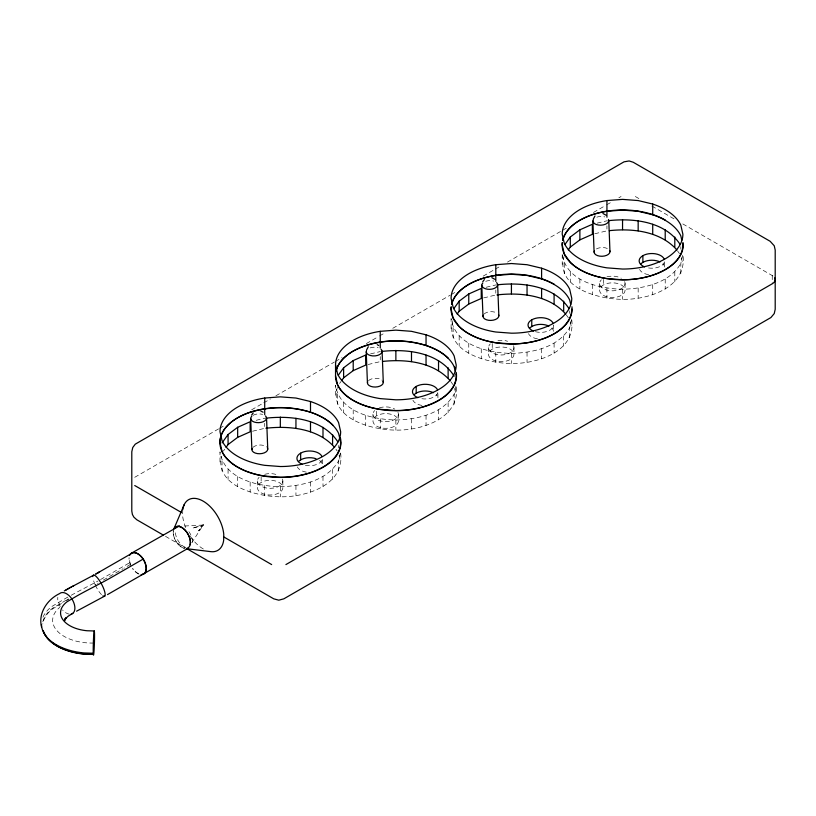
<?xml version="1.0" encoding="UTF-8"?>
<svg xmlns="http://www.w3.org/2000/svg" width="816" height="816" viewBox="0 0 816 816"><rect width="100%" height="100%" fill="white"/><g stroke="black" fill="none" stroke-linecap="round" stroke-linejoin="round"><path stroke-width="0.61" stroke-dasharray="4.08 3.06" d="M173.278 530.981L173.237 533.552A12.199 7.048 60 0 0 184.957 548.495M182.753 509.663L182.651 515.834A29.243 16.881 60 0 0 186.038 528.452M340.66 453.176C344.729 485.265 305.867 497.23 280.327 496.811C257.591 496.505 215.587 486.815 221.279 456.338M454.155 404.277L454.155 394.22L456.205 385.203C461.152 417.884 421.943 430.695 395.872 430.093C372.586 430.042 328.654 418.996 337.334 387.376M338.609 470.995L338.609 460.938L340.405 453.053M571.761 319.852C575.831 351.931 536.969 363.905 511.428 363.487C488.141 363.436 444.21 352.39 452.89 320.759M680.83 273.513L680.83 263.456L682.88 254.439C687.817 287.12 648.608 299.931 622.547 299.329C599.26 299.278 555.329 288.232 564.009 256.612M569.711 337.661L569.711 327.614L571.506 319.719M191.74 542.824L203.204 525.055L182.345 526.126M223.39 451.095L224.726 449.228M339.599 383.449L340.945 381.582M219.994 461.978L219.994 451.921C224.145 479.002 257.224 486.152 280.327 486.754C301.716 486.071 326.93 480.838 338.609 460.938M335.539 395.26L335.539 385.203C339.691 412.294 372.779 419.434 395.872 420.036C417.262 419.353 442.476 414.12 454.155 394.22M451.095 328.654L451.095 318.597C455.246 345.678 488.335 352.818 511.428 353.43C532.817 352.747 558.032 347.504 569.711 327.614M562.408 255.296C567.089 281.816 599.719 288.609 622.547 289.282C643.936 288.589 669.151 283.356 680.83 263.456M134.742 477.299L218.555 428.91M219.657 428.267L224.074 425.728M251.644 409.805L262.67 403.441M263.772 402.808L270.392 398.983M275.9 395.801L334.346 362.059M335.447 361.417L342.067 357.602M366.333 343.597L378.461 336.59M379.562 335.947L385.081 332.765M392.792 328.307L450.136 295.208M451.248 294.566L456.756 291.383M483.225 276.104L494.251 269.739M495.353 269.096L500.871 265.914M507.481 262.099L561.52 230.897M562.622 230.265L568.14 227.083M593.497 212.435L605.635 205.428M606.737 204.796L611.143 202.246M618.865 197.788L621.068 196.513M100.541 579.554L129.877 562.612L130.519 564.417L123.991 568.181M103.346 580.105L122.91 568.813M61.486 603.524L52.775 608.777A49.297 28.458 0 0 0 42.83 623.944M66.045 600.27L52.54 608.246A49.592 28.631 0 0 0 42.728 622.322M597.23 223.115L606.931 220.799M594.803 233.753L606.931 230.846L606.931 225.818M486.112 287.273L495.812 284.947M483.684 297.901L495.812 295.004L495.812 289.976M370.556 353.879L380.256 351.563M368.128 364.517L380.256 361.61L380.256 356.582M256.224 420.301L264.71 418.271M252.583 431.225L264.71 428.329L264.71 423.3M635.338 196.513L639.754 199.063M651.892 206.081L673.975 218.831M682.808 223.931L772.242 275.563A10.088 5.824 0 0 1 773.272 276.257M165.546 536.367L185.416 547.842M677.474 250.818L679.483 253.613M566.355 314.966L568.364 317.771M450.799 381.582L452.809 384.377M335.927 449.228L337.263 451.095M60.18 606.625L57.814 599.923A12.23 7.099 59.3 0 1 57.824 597.343M95.35 585.256L96.757 587.979A12.118 3.04 62.1 0 0 102.928 595.864M95.105 584.725L93.493 580.604A12.24 3.07 62.1 0 1 92.932 578.34M130.519 564.417L129.377 560.041A12.22 7.058 60 0 1 129.397 557.45M681.319 257.632L682.88 264.496M570.2 321.79L571.761 328.654M454.645 388.396L456.205 395.26M339.099 455.114L340.66 461.978M772.242 275.563L772.242 283.795M680.83 246.687L680.83 249.196M674.801 271.861L674.801 281.918M665.213 279.072L665.213 289.129M652.718 284.611L652.718 294.668M638.163 288.089L638.163 298.146M625.076 283.478L625.076 290.19M622.547 289.282L622.547 299.329M606.931 288.089L606.931 298.146M603.361 279.409L603.361 285.998M599.627 283.478L599.627 290.19M592.375 284.611L592.375 294.668M579.88 279.072L579.88 289.129M570.292 271.861L570.292 281.918M569.711 310.835L569.711 313.354M564.264 263.456L564.264 273.513M563.683 336.008L563.683 346.066M562.214 254.439L562.214 264.496M554.095 343.23L554.095 353.277M541.6 348.758L541.6 358.816M527.044 352.247L527.044 362.294M513.958 347.636L513.958 354.338M511.428 353.43L511.428 363.487M495.812 352.247L495.812 362.294M492.242 343.556L492.242 350.146M488.509 347.636L488.509 354.338M481.256 348.758L481.256 358.816M468.761 343.23L468.761 353.277M459.173 336.008L459.173 346.066M453.145 327.614L453.145 337.661M448.127 402.625L448.127 412.682M438.539 409.836L438.539 419.893M426.044 415.375L426.044 425.432M411.488 418.853L411.488 428.91M398.402 414.242L398.402 420.944M395.872 420.036L395.872 430.093M380.256 418.853L380.256 428.91M376.686 411.284L376.686 416.762M372.953 414.242L372.953 420.944M365.711 415.375L365.711 425.432M353.206 409.836L353.206 419.893M343.618 402.625L343.618 412.682M338.609 445.424L338.609 447.933M337.589 394.22L337.589 404.277M332.581 469.343L332.581 479.39M322.993 476.554L322.993 486.611M322.381 459.469L322.381 465.049A12.719 7.344 0 0 0 318.648 459.857M310.498 482.093L310.498 492.14M295.943 485.571L295.943 495.618M282.856 480.961L282.856 487.662M280.327 486.754L280.327 496.811M264.71 485.571L264.71 495.618M261.14 476.881L261.14 483.47M257.407 480.961L257.407 487.662M250.155 482.093L250.155 492.14M237.66 476.554L237.66 486.611M228.072 469.343L228.072 479.39M222.044 460.938L222.044 470.995M203.337 549.005A29.243 16.881 60 0 1 190.291 536.245M67.84 597.108A76.337 6.202 -26.7 0 0 65.372 598.485L51.826 606.492A50.5 29.152 0 0 0 42.922 617.273M71.227 595.252A76.337 6.202 -26.7 0 1 80.947 590.019L94.595 582.859A25.031 2.03 -26.7 0 0 97.93 581.033M66.269 600.811A76.857 6.242 -26.7 0 1 68.748 599.434M66.871 599.811A76.755 6.232 -26.7 0 1 68.524 598.883M69.187 614.111A12.118 7.028 59.3 0 1 62.577 609.991M98.083 583.103A24.613 1.999 -26.7 0 1 97.543 583.399M95.9 584.297A24.613 1.999 -26.7 0 1 95.329 584.603M93.871 643.039A39.341 22.715 0 0 1 57.559 631.329A39.341 22.715 0 0 1 59.752 607.339M138.414 573.597A12.107 6.997 60 0 1 132.763 568.538M397.973 412.345A12.719 7.344 0 0 1 384.02 421.525A12.719 7.344 0 0 1 374.666 410.57M379.318 407.888A12.719 7.344 0 0 1 394.679 409.051M421.913 398.728A12.719 7.344 0 0 0 437.927 391.639L437.927 398.341A12.719 7.344 0 0 0 436.223 394.669M421.913 405.43A12.719 7.344 0 0 1 412.906 400.238M370.199 347.902A7.936 4.376 -2.2 0 1 378.134 347.687M368.495 380.654A7.936 4.376 -2.2 0 1 382.235 380.297M185.314 547.363A12.097 6.987 60 0 1 175.42 530.91M188.924 531.665A12.097 6.987 60 0 1 191.933 544.925M138.965 574.117A12.097 6.987 60 0 1 132.59 568.711M130.958 566.008A12.097 6.987 60 0 1 129.071 557.675M513.529 345.729A12.719 7.344 0 0 1 499.576 354.919A12.719 7.344 0 0 1 490.222 343.964M497.944 340.537A12.719 7.344 0 0 1 507.603 341.272M535.378 331.684A12.719 7.344 0 0 0 553.483 325.023L553.483 331.724A12.719 7.344 0 0 0 551.779 328.052M537.458 338.824A12.719 7.344 0 0 1 528.462 333.632M485.755 281.285A7.936 4.376 -2.2 0 1 493.69 281.071M484.051 314.048A7.936 4.376 -2.2 0 1 496.536 312.814M184.028 548.23A12.097 6.987 60 0 1 173.543 530.074M624.648 281.581A12.719 7.344 0 0 1 610.694 290.761A12.719 7.344 0 0 1 601.331 279.806M606.971 276.828A12.719 7.344 0 0 1 621.353 278.287M648.577 267.964A12.719 7.344 0 0 0 664.601 260.875L664.601 267.577A12.719 7.344 0 0 0 662.888 263.905M648.577 274.666A12.719 7.344 0 0 1 639.581 269.474M596.873 217.138A7.936 4.376 -2.2 0 1 604.809 216.923M596.425 248.951A7.936 4.376 -2.2 0 1 607.645 248.656M282.428 479.063A12.719 7.344 0 0 1 268.474 488.243A12.719 7.344 0 0 1 259.111 477.289M264.751 474.3A12.719 7.344 0 0 1 278.317 475.33M321.943 460.255A12.719 7.344 0 0 1 303.297 464.712M306.357 472.148A12.719 7.344 0 0 1 297.361 466.956M253.011 415.354A7.936 4.376 -2.2 0 1 262.589 414.406M252.95 447.372A7.936 4.376 -2.2 0 1 266.689 447.005M203.215 524.586L203.194 525.524L192.352 528.136L203.204 525.055L198.563 530.92L203.215 524.586M376.686 426.146A12.719 7.344 0 0 0 397.973 422.851A12.719 7.344 0 0 0 382.388 413.855A12.719 7.344 0 0 0 376.686 426.146M492.242 359.53A12.719 7.344 0 0 0 513.529 356.235A12.719 7.344 0 0 0 497.944 347.239A12.719 7.344 0 0 0 492.242 359.53M603.361 295.382A12.719 7.344 0 0 0 624.648 292.087A12.719 7.344 0 0 0 609.062 283.091A12.719 7.344 0 0 0 603.361 295.382M261.14 492.854A12.719 7.344 0 0 0 282.428 489.569A12.719 7.344 0 0 0 266.842 480.573A12.719 7.344 0 0 0 261.14 492.854"/><path stroke-width="1.22" d="M64.903 620.558L65.402 618.406M366.629 349.84L368.312 346.739M593.303 219.076L594.976 215.975M184.253 504.543L173.9 528.85A12.199 7.048 60 0 1 183.11 528.299A12.199 7.048 60 0 1 190.383 541.253L190.342 543.823A12.199 7.048 60 0 1 186.925 548.383M65.107 619.67L66.412 617.559L64.852 619.293L68.075 616.243L72.859 613.306M251.654 415.038L253.235 412.916M482.756 281.714L484.337 279.592M222.044 442.904L228.072 434.51L237.66 427.288L250.155 421.76L250.155 431.807L237.66 437.345L228.072 444.557L226.063 447.362M338.263 375.258L343.618 367.792L353.206 360.58L365.711 355.042L365.711 365.089L353.206 370.627L343.618 377.839L341.608 380.644M453.818 308.642L459.173 301.175L468.761 293.964L481.256 288.425L481.256 298.483L468.761 304.021L459.173 311.233L457.164 314.038M564.937 244.494L570.292 237.028L579.88 229.816L592.375 224.278L592.375 234.325L579.88 239.863L570.292 247.085L568.283 249.88M129.581 555.451A12.097 6.987 60 0 1 132.161 552.789L179.459 525.902M142.596 574.291A12.107 6.997 60 0 0 143.279 559.021L112.934 576.535A48.491 3.937 -26.7 0 1 102.49 582.318L87.506 590.192A52.877 4.294 -26.7 0 0 76.714 596.057L66.983 601.82A31.447 18.156 0 0 0 87.026 630.748L94.309 630.982A12.107 0.551 -88.2 0 1 94.381 644.13A12.107 0.551 -88.2 0 1 93.432 655.095L93.218 651.382A12.22 0.551 -88.2 0 1 93.554 637.949A12.22 0.551 -88.2 0 1 94.309 630.982M188.251 548.219L107.508 594.599M285.916 564.58L772.242 283.795A10.088 5.824 0 0 0 774.71 277.879M64.27 590.917L69.278 588.132M76.571 611.184L104.795 596.057M96.084 573.862L131.152 553.717A12.22 7.058 60 0 1 143.279 559.021M65.861 590.029L67.198 589.295M68.044 588.815L71.4 586.959M72.563 586.337L93.779 575.096M98.297 572.638L99.583 571.934L95.503 574.168M70.278 587.581L73.573 585.776M132.161 552.789L134.059 552.534A12.097 6.987 60 0 1 145.381 564.009A12.097 6.987 60 0 1 141.107 574.607M606.931 200.563L622.547 199.379L638.163 200.563L652.718 204.041A60.333 34.833 0 0 1 680.83 225.196L682.88 234.212A60.333 34.833 0 0 1 622.547 269.045L606.931 267.852A60.333 34.833 0 0 1 564.264 243.229L562.214 234.212A60.333 34.833 0 0 1 606.931 200.563L606.931 217.229M608.134 220.708C633.4 217.872 665.101 221.381 680.156 244.494M609.328 230.663C632.706 228.154 660.46 231.316 676.811 249.88M495.812 264.71L511.428 263.527L527.044 264.71L541.6 268.199A60.333 34.833 0 0 1 569.711 289.343L571.761 298.36A60.333 34.833 0 0 1 511.428 333.193L495.812 332.01A60.333 34.833 0 0 1 453.145 307.377L451.095 298.36A60.333 34.833 0 0 1 495.812 264.71L495.812 281.387M497.015 284.855C522.281 282.03 553.982 285.529 569.038 308.642M497.015 294.913C520.741 292.25 549.035 295.147 565.692 314.038M380.256 331.327L395.872 330.143L411.488 331.327L426.044 334.805A60.333 34.833 0 0 1 454.155 355.96L456.205 364.976A60.333 34.833 0 0 1 395.872 399.809L380.256 398.616A60.333 34.833 0 0 1 337.589 373.993L335.539 364.976A60.333 34.833 0 0 1 380.256 331.327L380.256 347.993M381.46 351.472C407.092 348.544 439.314 352.339 454.155 376.186M382.663 361.427C406.031 358.918 433.786 362.08 450.136 380.644M264.71 398.045L280.327 396.851L295.943 398.045L310.498 401.523A60.333 34.833 0 0 1 338.609 422.678L340.66 431.684A60.333 34.833 0 0 1 280.327 466.528L264.71 465.334A60.333 34.833 0 0 1 222.044 440.701L219.994 431.684A60.333 34.833 0 0 1 264.71 398.045L264.71 414.712M265.914 418.18C291.179 415.354 322.881 418.853 337.936 441.976M265.914 428.237C289.639 425.575 317.934 428.471 334.591 447.362M93.259 653.239L84.017 652.943A50.5 29.152 0 0 1 41.494 624.424M93.31 654.157L84.16 653.871A49.592 28.631 0 0 1 43.146 630.554M93.32 654.422L84.211 654.126A49.297 28.458 0 0 1 43.84 632.104M187.405 548.801L210.732 551.636A29.243 16.881 60 0 0 223.645 540.447L223.757 534.276A29.243 16.881 60 0 0 203.612 501.412A29.243 16.881 60 0 0 182.753 509.663M681.809 240.23L680.83 235.916A60.333 34.833 0 0 0 652.718 214.771L638.163 211.283L622.547 210.1L606.931 211.283A60.333 34.833 0 0 0 562.724 240.383M570.69 304.378L569.711 300.074A60.333 34.833 0 0 0 541.6 278.919L527.044 275.441L511.428 274.247L495.812 275.441A60.333 34.833 0 0 0 451.605 304.541M455.134 370.994L454.155 366.68A60.333 34.833 0 0 0 426.044 345.525C402.217 338.354 375.442 339.364 353.206 351.064A60.333 34.833 0 0 0 336.059 371.147M310.498 412.243C290.924 406.246 269.729 406.246 250.155 412.243A60.333 34.833 0 0 0 219.994 442.415L222.044 451.432A60.333 34.833 0 0 0 264.71 476.065L280.327 477.248A60.333 34.833 0 0 0 340.66 442.415L338.609 433.398A60.333 34.833 0 0 0 310.498 412.243L310.498 401.523M602.953 213.506L605.931 215.159M491.834 277.664L494.812 279.307M260.732 410.989L263.099 412.213M377.237 344.648L378.644 345.494M134.742 485.53L181.601 512.581M223.706 536.897L271.657 564.58M163.333 535.092L136.833 519.792L133.875 517.15L132.406 514.468L131.794 511.061L131.794 451.768L132.753 447.515L135.272 444.159L624.016 161.843L629.126 160.956L633.247 162.262L770.161 241.301L774.241 245.779L775.2 250.043L775.2 309.325L774.241 313.579L770.885 317.567L283.835 598.832L278.786 600.188L273.748 598.832L186.517 548.474M682.492 243.229L682.88 244.933A60.333 34.833 0 0 1 622.547 279.766L606.931 278.582A60.333 34.833 0 0 1 570.292 262.354L564.264 253.949L562.214 244.933A60.333 34.833 0 0 1 562.336 242.668M455.818 373.993L456.205 375.697A60.333 34.833 0 0 1 395.872 410.53L380.256 409.346A60.333 34.833 0 0 1 337.589 384.713L335.539 375.697L335.539 364.976M41.555 627.004C37.934 613.204 47.369 599.393 59.578 593.599A12.23 7.099 59.3 0 1 71.828 598.842A12.118 7.028 59.3 0 1 71.196 614.081M608.777 220.606L609.97 251.685M592.906 221.024L594.099 252.113M497.658 284.753L498.851 315.843M481.787 285.182L482.98 316.261M382.102 351.37L383.296 382.449M366.231 351.788L367.424 382.877M266.557 418.088L267.75 449.167M250.685 418.506L251.879 449.585M674.801 237.028L674.801 247.085M665.213 229.816L665.213 239.863M652.718 204.041L652.718 214.771M652.718 224.278L652.718 234.325M642.875 255.673L642.875 262.375M638.163 220.799L638.163 230.846M622.547 219.606L622.547 229.663M579.88 229.816L579.88 239.863M570.292 237.028L570.292 247.085M563.683 301.175L563.683 311.233M554.095 293.964L554.095 304.021M541.6 268.199L541.6 278.919M541.6 288.425L541.6 298.483M531.757 319.831L531.757 326.533M527.044 284.947L527.044 295.004M511.428 283.764L511.428 293.811M468.761 293.964L468.761 304.021M459.173 301.175L459.173 311.233M448.127 367.792L448.127 377.839M438.539 360.58L438.539 370.627M426.044 334.805L426.044 345.525M426.044 355.042L426.044 365.089M416.201 386.437L416.201 393.139M411.488 351.563L411.488 361.61M395.872 350.37L395.872 360.427M353.206 360.58L353.206 370.627M343.618 367.792L343.618 377.839M332.581 434.51L332.581 444.557M322.993 427.288L322.993 437.345M310.498 421.76L310.498 431.807M300.655 453.155L300.655 459.857M295.943 418.271L295.943 428.329M280.327 417.088L280.327 427.145M237.66 427.288L237.66 437.345M228.072 434.51L228.072 444.557M571.955 306.765A60.506 34.935 0 0 1 511.581 343.975A60.506 34.935 0 0 1 451.197 306.765A60.333 34.833 0 0 0 451.095 309.091L453.145 318.097L459.173 326.502A60.333 34.833 0 0 0 495.812 342.73L511.428 343.924A60.333 34.833 0 0 0 571.761 309.091M451.585 304.48A60.506 34.935 0 0 1 492.13 275.961A60.506 34.935 0 0 1 554.36 284.335M456.215 372.351A60.506 34.935 0 0 1 398.963 410.662A60.506 34.935 0 0 1 335.488 375.768M336.008 371.209A60.506 34.935 0 0 1 384.193 341.506A60.506 34.935 0 0 1 448.392 358.306M454.441 366.731A60.506 34.935 0 0 1 455.338 368.944M340.405 437.937A60.506 34.935 0 0 1 264.751 476.238A60.506 34.935 0 0 1 232.407 421.229A60.506 34.935 0 0 1 332.816 425.034M683.074 242.607A60.506 34.935 0 0 1 622.7 279.817A60.506 34.935 0 0 1 562.316 242.607M562.703 240.322A60.506 34.935 0 0 1 603.248 211.803A60.506 34.935 0 0 1 665.479 220.177M102.928 595.864A12.118 3.04 62.1 0 0 101.031 583.103A12.24 3.07 62.1 0 0 92.789 576.596M417.904 397.657A12.719 7.344 0 0 1 417.904 385.621A12.719 7.344 0 0 1 437.488 389.732M414.181 394.669A12.719 7.344 0 0 1 433.378 392.71M381.041 349.207A7.936 4.376 -2.2 0 1 375.197 355.888A7.936 4.376 -2.2 0 1 366.506 350.656M383.03 381.327A7.936 4.376 -2.2 0 1 375.36 387.039A7.936 4.376 -2.2 0 1 367.7 381.735M533.46 331.041A12.719 7.344 0 0 1 533.46 319.005A12.719 7.344 0 0 1 553.044 323.126M529.737 328.052A12.719 7.344 0 0 1 548.933 326.104M496.597 282.601A7.936 4.376 -2.2 0 1 489.722 289.343A7.936 4.376 -2.2 0 1 482.848 282.968M498.586 314.721A7.936 4.376 -2.2 0 1 490.916 320.423A7.936 4.376 -2.2 0 1 483.256 315.119M174.4 528.187A12.097 6.987 60 0 1 185.079 530.165A12.097 6.987 60 0 1 190.077 544.731M644.579 266.893A12.719 7.344 0 0 1 644.579 254.857A12.719 7.344 0 0 1 664.163 258.968M640.856 263.905A12.719 7.344 0 0 1 660.052 261.946M608.501 219.484A7.936 4.376 -2.2 0 1 600.831 225.185A7.936 4.376 -2.2 0 1 593.171 219.892M609.705 250.563A7.936 4.376 -2.2 0 1 602.035 256.275A7.936 4.376 -2.2 0 1 594.374 250.971M302.359 464.365A12.719 7.344 0 0 1 302.359 452.329A12.719 7.344 0 0 1 321.943 456.45M298.636 461.377A12.719 7.344 0 0 1 316.016 458.694M265.496 415.925A7.936 4.376 -2.2 0 1 258.611 422.668A7.936 4.376 -2.2 0 1 251.746 416.293M267.485 448.045A7.936 4.376 -2.2 0 1 259.814 453.747A7.936 4.376 -2.2 0 1 252.154 448.453"/></g></svg>
